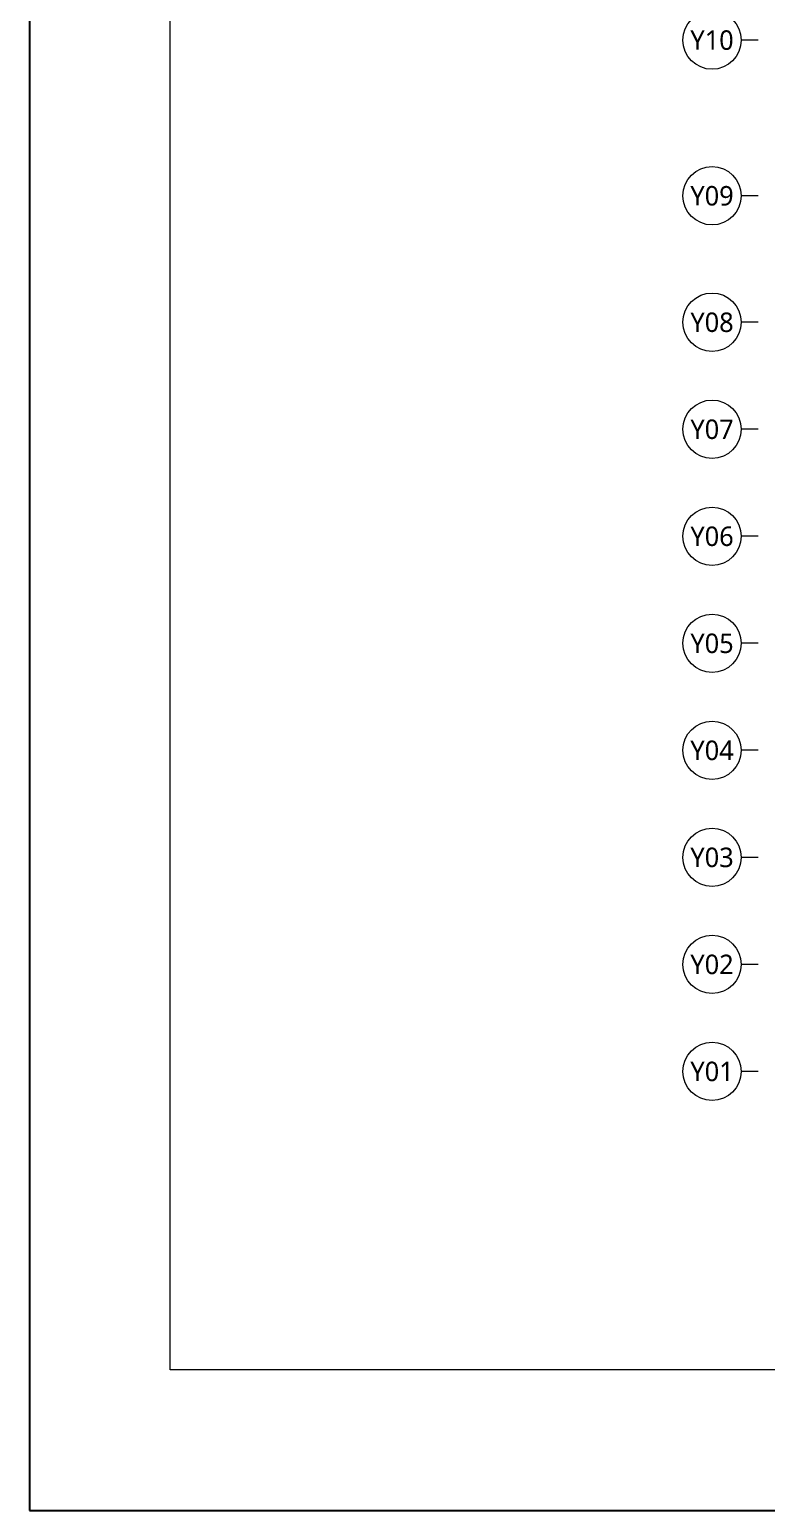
# Model space of a CAD drawing. Header units: millimetres. Extents: x 3546612 to 5615882, y 547008 to 3162891.
# Drawn here: x 5195882 to 5271668, y 2294247 to 2446443 of the extents above; entities that cross this region are included whole.
import ezdxf
from ezdxf.enums import TextEntityAlignment as Align

# ---------------------------------------------------------------- set-up
doc = ezdxf.new("R2010")
doc.units = ezdxf.units.MM
doc.layers.add('!!출력', color=9, linetype='Continuous', plot=False)
doc.layers.add('XR-평면도$0$A-XXXX-NPLT', color=9, linetype='Continuous', lineweight=15, plot=False)
doc.styles.add('XR-평면도$0$맑은고딕', font='malgun.ttf')

msp = doc.modelspace()

# ---------------------------------------------------------------- linework, layer by layer
at = {"layer": '!!출력'}
msp.add_lwpolyline([(5195882, 2294247), (5615882, 2294247), (5615882, 2591247), (5195882, 2591247)], close=True, dxfattribs=at)
at = {"layer": 'XR-평면도$0$A-XXXX-NPLT'}
for p, q in [((5270825, 2445367.6), (5269075, 2445367.6)), ((5270825, 2429367.6), (5269075, 2429367.6)), ((5270825, 2416367.6), (5269075, 2416367.6)), ((5270825, 2405367.6), (5269075, 2405367.6)), ((5270825, 2394367.6), (5269075, 2394367.6)), ((5270825, 2383367.6), (5269075, 2383367.6)), ((5270825, 2372367.6), (5269075, 2372367.6)), ((5270825, 2361367.6), (5269075, 2361367.6)), ((5270825, 2350367.6), (5269075, 2350367.6)), ((5270825, 2339367.6), (5269075, 2339367.6))]:
    msp.add_line(p, q, dxfattribs=at)
for points in [[(5195882, 2591247), (5615882, 2591247), (5615882, 2294247), (5195882, 2294247)], [(5195882, 2591247), (5615882, 2591247), (5615882, 2294247), (5195882, 2294247)], [(5195882, 2591247), (5615882, 2591247), (5615882, 2294247), (5195882, 2294247)], [(5569707, 2308697), (5210332, 2308697), (5210332, 2576797), (5569707, 2576797)], [(5569707, 2308697), (5210332, 2308697), (5210332, 2576797), (5569707, 2576797)], [(5569707, 2308697), (5210332, 2308697), (5210332, 2576797), (5569707, 2576797)]]:
    msp.add_lwpolyline(points, close=True, dxfattribs=at)
at = {"layer": 'XR-평면도$0$A-XXXX-NPLT', "ltscale": 0.2}
for centre in [(5266075, 2445367.6), (5266075, 2429367.6), (5266075, 2416367.6), (5266075, 2405367.6), (5266075, 2394367.6), (5266075, 2383367.6), (5266075, 2372367.6), (5266075, 2361367.6), (5266075, 2350367.6), (5266075, 2339367.6)]:
    msp.add_circle(centre, 3000, dxfattribs=at)

# ---------------------------------------------------------------- texts
at = {"layer": 'XR-평면도$0$A-XXXX-NPLT', "ltscale": 0.2, "style": 'XR-평면도$0$맑은고딕'}
for s, p in [('Y10', (5266075, 2445367.6)), ('Y09', (5266075, 2429367.6)), ('Y08', (5266075, 2416367.6)), ('Y07', (5266075, 2405367.6)), ('Y06', (5266075, 2394367.6)), ('Y05', (5266075, 2383367.6)), ('Y04', (5266075, 2372367.6)), ('Y03', (5266075, 2361367.6)), ('Y02', (5266075, 2350367.6)), ('Y01', (5266075, 2339367.6))]:
    msp.add_text(s, height=2000, dxfattribs=at).set_placement(p, align=Align.MIDDLE)

doc.saveas('drawing.dxf')
